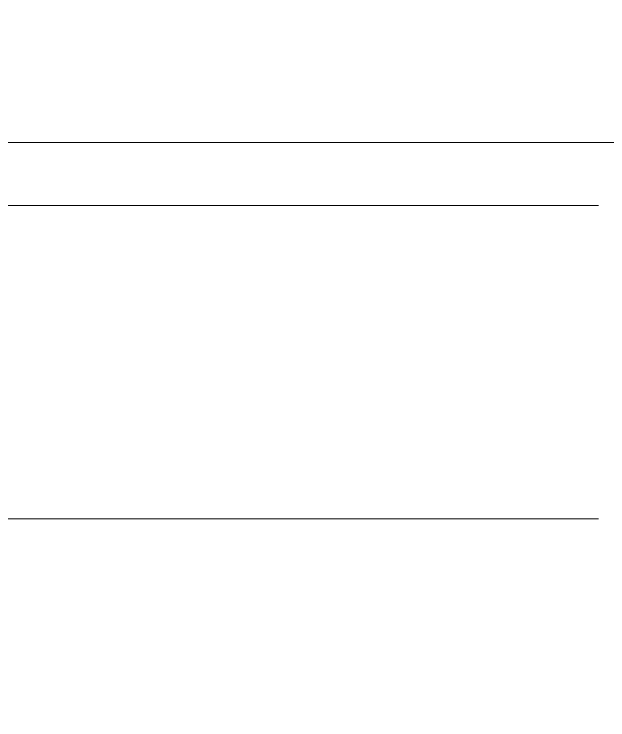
# Model space of a CAD drawing. Header units: millimetres. Extents: x -4196 to 190310, y -8553 to 29000.
# Drawn here: x 36873 to 38010, y 2494 to 3846 of the extents above; entities that cross this region are included whole.
import ezdxf

# ---------------------------------------------------------------- set-up
doc = ezdxf.new("R2010")
doc.units = ezdxf.units.MM
doc.layers.add('A-CLNG-PATT', color=7, linetype='Continuous', lineweight=9)
doc.layers.add('Оси', color=7, linetype='Continuous', lineweight=9)

msp = doc.modelspace()

# ---------------------------------------------------------------- hatches: boundary and pattern name
at = {"layer": 'A-CLNG-PATT'}
h = msp.add_hatch(dxfattribs=at)
h.set_pattern_fill('FP_85', color=256, style=0, pattern_type=2)
h.set_pattern_definition([(180, (30830.24, 5279), (7e-14, -600), []), (270, (30830.2, 5279), (1200, 7e-14), [])])
h.paths.add_polyline_path([(34013.1, 521), (37991.9, 521), (37991.9, 7050), (37190, 7050), (37190, 7680), (33630, 7680), (33630, 7280), (33610, 7280), (33610, 6480), (34430.8, 6480), (34430.8, 5880), (33610, 5880), (33610, 4080), (34430.8, 4080), (34430.8, 3480), (33610, 3480), (33610, 1680), (34430.8, 1680), (34430.8, 1080), (33610, 1080), (33610, 521), (33631, 521)])
h.paths.add_polyline_path([(31360.5, 521), (33010, 521), (33010, 7280), (32991.3, 7280), (32991.3, 7680), (29829.7, 7680), (29829.7, 7280), (29809.7, 7280), (29809.7, 6481.5), (29893.5, 6481.5), (29893.5, 6515.4), (30020.2, 6481.5), (30828.7, 6481.5), (30828.7, 5881.5), (29809.7, 5881.5), (29809.7, 521), (30231, 521)])
h.paths.add_polyline_path([(35631.8, 1080), (35631.8, 1680), (36831.8, 1680), (36831.8, 1080), (36665.6, 1080)])
h.paths.add_polyline_path([(30830.8, 1080), (30830.8, 1680), (32030.8, 1680), (32030.8, 1080), (31360.5, 1080)])
h.paths.add_polyline_path([(36831.8, 3480), (35631.8, 3480), (35631.8, 4080), (36831.8, 4080), (36831.8, 3689.7)])
h.paths.add_polyline_path([(32030.8, 3480), (30830.8, 3480), (30830.8, 4080), (32030.8, 4080), (32030.8, 3689.7)])
h.paths.add_polyline_path([(36831.8, 5880), (35631.8, 5880), (35631.8, 6480), (36831.8, 6480)])
h.paths.add_polyline_path([(30830.8, 5880), (30830.8, 6480), (32030.8, 6480), (32030.8, 5880)])

# ---------------------------------------------------------------- linework, layer by layer
at = {"layer": 'Оси'}
msp.add_line((35990, 3600), (38490, 3600), dxfattribs=at)

doc.saveas('drawing.dxf')
